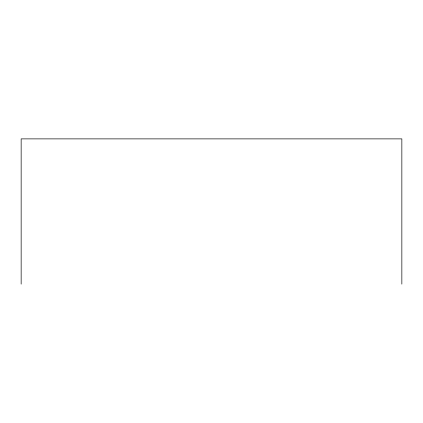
<?xml version="1.0" encoding="UTF-8"?>
<svg xmlns="http://www.w3.org/2000/svg" width="423" height="423" viewBox="0 0 423 423"><rect width="100%" height="100%" fill="white"/><g stroke="black" fill="none" stroke-linecap="round" stroke-linejoin="round"><path stroke-width="0.63" d="M401.85 284.119L401.85 138.881L21.15 138.881L21.15 284.119"/></g></svg>
